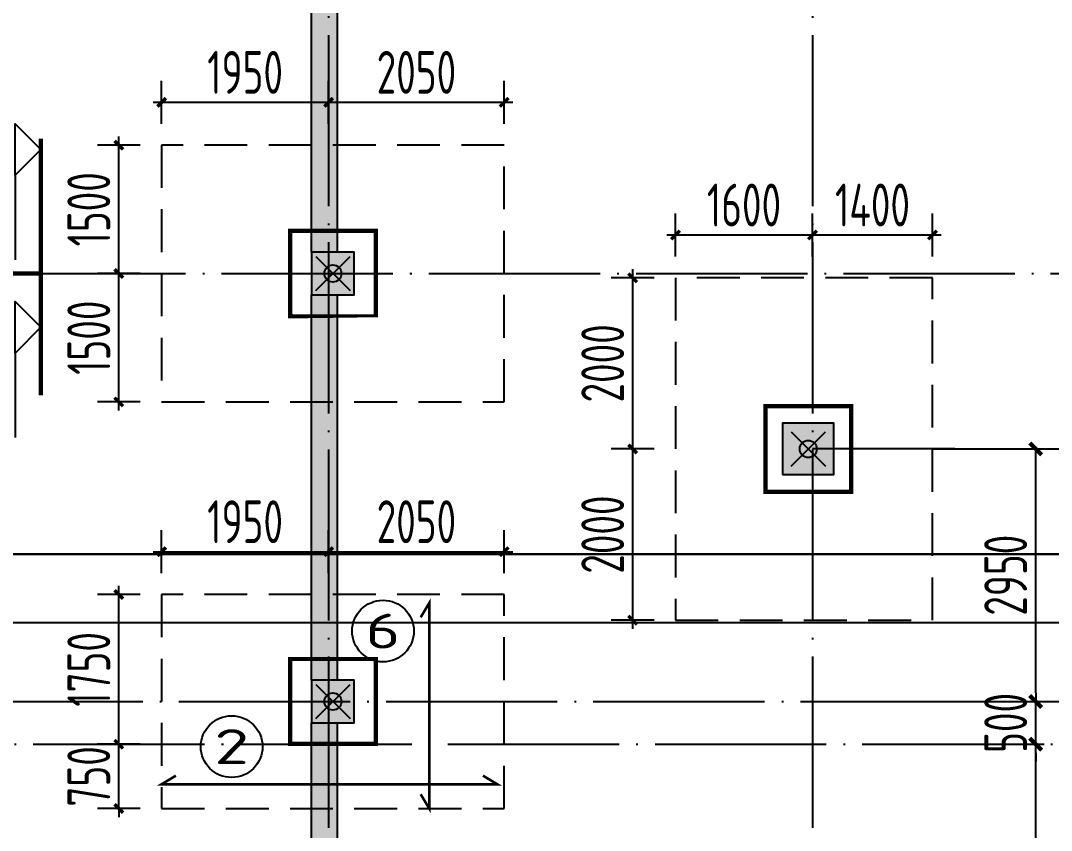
# Model space of a CAD drawing. Extents: x -57409 to 252654, y -8259 to 229119.
# Drawn here: x 150931 to 162966, y 180357 to 189817 of the extents above; entities that cross this region are included whole.
import ezdxf
from ezdxf.enums import TextEntityAlignment as Align

# ---------------------------------------------------------------- set-up
doc = ezdxf.new("R2010")
doc.units = 0
doc.header["$LTSCALE"] = 100
doc.header["$PDMODE"] = 35
doc.header["$PDSIZE"] = 200
doc.linetypes.add('DASHED', pattern=[0.75, 0.5, -0.25])
doc.linetypes.add('DOTE', pattern=[2.4200000000000004, 2, -0.2, 0.02, -0.2])
doc.layers.get('0').update_dxf_attribs({"linetype": 'CONTINUOUS'})
doc.layers.get('Defpoints').update_dxf_attribs({"linetype": 'CONTINUOUS'})
for name, color, linetype in [('B-TEXT', 3, 'CONTINUOUS'), ('codim', 7, 'CONTINUOUS'), ('COLU', 7, 'CONTINUOUS'), ('CT', 2, 'CONTINUOUS'), ('dote', 253, 'DOTE'), ('g高差线', 210, 'CONTINUOUS'), ('h填实-柱墙', 254, 'CONTINUOUS'), ('WALL', 3, 'CONTINUOUS'), ('Z-AXIS', 3, 'CONTINUOUS'), ('Z-TEXT', 2, 'CONTINUOUS'), ('z柱下板带', 140, 'CONTINUOUS'), ('板底钢筋', 24, 'CONTINUOUS')]:
    doc.layers.add(name, color=color, linetype=linetype)
doc.layers.add('重心计算', color=7, linetype='CONTINUOUS', plot=False)
doc.styles.add('_TCH_AXIS', font='tssdeng.shx', dxfattribs={"width": 0.7, "bigfont": 'tssdchn.shx'})
doc.styles.add('COMPLEX', font='tssdeng.shx', dxfattribs={"width": 0.7, "bigfont": 'tssdchn.shx'})
doc.styles.add('Jgcad-DIM', font='tssdeng.shx', dxfattribs={"width": 0.7, "bigfont": 'tssdchn.shx'})
doc.styles.add('TSSD_Dimension', font='tssdeng.shx', dxfattribs={"width": 0.7})
doc.dimstyles.new('TSSD_100_100$0', dxfattribs={"dimtxt": 300, "dimasz": 100, "dimexe": 100, "dimexo": 250, "dimgap": 100, "dimtad": 1, "dimdec": 0, "dimzin": 0, "dimdsep": 46, "dimtxsty": 'TSSD_Dimension', "dimblk": '_tsdbk', "dimblk1": '_tsdbk', "dimblk2": '_tsdbk', "dimsah": 1, "dimcen": 0, "dimdle": 100, "dimclrt": 7, "dimadec": 0, "dimazin": 0, "dimtfac": 1, "dimtdec": 0, "dimtix": 1, "dimtmove": 2, "dimatfit": 3, "dimldrblk": '_tsdbk', "dimfxl": 1, "dimtolj": 1, "dimtzin": 0, "dimarcsym": 0})

# ---------------------------------------------------------------- blocks, each defined once
blk = doc.blocks.new('_tsdbk')
blk.add_line((-1, 0), (0, 0))
at = {"const_width": 0.5}
blk.add_lwpolyline([(-0.7000000000000001, -0.7000000000000001), (0.7000000000000001, 0.7000000000000001)], dxfattribs=at)
blk = doc.blocks.new('*D346')
at = {"layer": 'Defpoints', "color": 0}
for p in [(161589.0412943693, 181862.7230420522), (162782.793233717, 181862.7230420522), (161589.0412943695, 181362.7230420513)]:
    blk.add_point(p, dxfattribs=at)
at = {"layer": 'Z-AXIS', "color": 0, "lineweight": -2}
for p, q in [((162782.793233717, 181962.7230420522), (162782.793233717, 182062.7230420522)), ((161839.0412943693, 181862.7230420522), (162882.793233717, 181862.7230420522)), ((162782.793233717, 181362.7230420513), (162782.793233717, 181862.7230420522)), ((161839.0412943695, 181362.7230420513), (162882.793233717, 181362.7230420513)), ((162782.793233717, 181262.7230420513), (162782.793233717, 181162.7230420513))]:
    blk.add_line(p, q, dxfattribs=at)
at = {"layer": 'Z-AXIS', "color": 0, "lineweight": -2, "xscale": 100, "yscale": 100, "zscale": 100}
for p, rotation in [((162782.793233717, 181862.7230420522), 270), ((162782.793233717, 181362.7230420513), 90)]:
    blk.add_blockref('_tsdbk', p, dxfattribs=dict(at, rotation=rotation))
at = {"layer": 'Z-AXIS', "color": 7, "insert": (162432.793233717, 181612.7230420518), "char_height": 500, "attachment_point": 5, "rotation": 90, "style": 'TSSD_Dimension'}
blk.add_mtext('\\A1;500', dxfattribs=at)
blk = doc.blocks.new('*D347')
at = {"layer": 'Defpoints', "color": 0}
for p in [(161589.0412943703, 181362.7230420441), (162782.7932337171, 181362.7230420441), (161589.0412943693, 176862.723042053)]:
    blk.add_point(p, dxfattribs=at)
at = {"layer": 'Z-AXIS', "color": 0, "lineweight": -2}
for p, q in [((161839.0412943703, 181362.7230420441), (162882.7932337171, 181362.7230420441)), ((162782.7932337171, 176962.723042053), (162782.7932337171, 181262.7230420441)), ((161839.0412943693, 176862.723042053), (162882.7932337171, 176862.723042053))]:
    blk.add_line(p, q, dxfattribs=at)
at = {"layer": 'Z-AXIS', "color": 0, "lineweight": -2, "xscale": 100, "yscale": 100, "zscale": 100}
for p, rotation in [((162782.7932337171, 181362.7230420441), 90), ((162782.7932337171, 176862.723042053), 270)]:
    blk.add_blockref('_tsdbk', p, dxfattribs=dict(at, rotation=rotation))
at = {"layer": 'Z-AXIS', "color": 7, "insert": (162432.7932337171, 179112.7230420486), "char_height": 500, "attachment_point": 5, "rotation": 90, "style": 'TSSD_Dimension'}
blk.add_mtext('\\A1;4500', dxfattribs=at)
blk = doc.blocks.new('*D351')
at = {"layer": 'Defpoints', "color": 0}
for p in [(161589.0412943693, 184812.7230420605), (162782.7932337171, 184812.7230420605), (161589.0412943693, 181862.7230420522)]:
    blk.add_point(p, dxfattribs=at)
at = {"layer": 'Z-AXIS', "color": 0, "lineweight": -2}
for p, q in [((161839.0412943693, 184812.7230420605), (162882.7932337171, 184812.7230420605)), ((162782.7932337171, 181962.7230420522), (162782.7932337171, 184712.7230420605)), ((161839.0412943693, 181862.7230420522), (162882.7932337171, 181862.7230420522))]:
    blk.add_line(p, q, dxfattribs=at)
at = {"layer": 'Z-AXIS', "color": 0, "lineweight": -2, "xscale": 100, "yscale": 100, "zscale": 100}
for p, rotation in [((162782.7932337171, 184812.7230420605), 90), ((162782.7932337171, 181862.7230420522), 270)]:
    blk.add_blockref('_tsdbk', p, dxfattribs=dict(at, rotation=rotation))
at = {"layer": 'Z-AXIS', "color": 7, "insert": (162432.7932337171, 183337.7230420564), "char_height": 500, "attachment_point": 5, "rotation": 90, "style": 'TSSD_Dimension'}
blk.add_mtext('\\A1;2950', dxfattribs=at)
blk = doc.blocks.new('_AXISO')
blk.add_circle((2.273736754432321e-13, -5.684341886080801e-14), 0.5)
at = {"layer": 'B-TEXT', "style": 'COMPLEX', "width": 1.450892857142857}
blk.add_attdef('A', text='', height=0.56, dxfattribs=at).set_placement((0.2493750000001, -0.2800000000000296), (0.7493750000001, -0.2800000000000296), align=Align.FIT)
blk = doc.blocks.new('_ArchTick')
at = {"color": 0, "linetype": 'ByBlock', "const_width": 0.4}
blk.add_lwpolyline([(-0.5, -0.5), (0.5, 0.5)], dxfattribs=at)
blk = doc.blocks.new('*D2134')
at = {"layer": 'codim', "color": 0, "lineweight": -2}
blk.add_line((158077.6411610119, 182712.7230420601), (158077.6411610119, 184912.7230420602), dxfattribs=at)
at = {"layer": 'codim', "color": 7, "lineweight": -2}
for p, q in [((158327.6411610119, 184812.7230420602), (157827.6411610119, 184812.7230420602)), ((158327.6411610119, 182812.7230420601), (157827.6411610119, 182812.7230420601))]:
    blk.add_line(p, q, dxfattribs=at)
at = {"layer": 'Defpoints', "color": 0}
for p in [(158077.6411610119, 184812.7230420602), (158577.6411610119, 184812.7230420602), (158577.6411610119, 182812.7230420601)]:
    blk.add_point(p, dxfattribs=at)
at = {"layer": 'codim', "color": 0, "lineweight": -2, "xscale": 100, "yscale": 100, "zscale": 100}
for p, rotation in [((158077.6411610119, 184812.7230420602), 90), ((158077.6411610119, 182812.7230420601), 270)]:
    blk.add_blockref('_ArchTick', p, dxfattribs=dict(at, rotation=rotation))
at = {"layer": 'codim', "color": 1, "insert": (157727.6411610119, 183812.7230420602), "char_height": 500, "attachment_point": 5, "rotation": 90, "style": 'Jgcad-DIM'}
blk.add_mtext('\\A1;2000', dxfattribs=at)
blk = doc.blocks.new('*D2135')
at = {"layer": 'codim', "color": 0, "lineweight": -2}
blk.add_line((158077.6411610119, 184712.7230420602), (158077.6411610119, 186912.7230420601), dxfattribs=at)
at = {"layer": 'codim', "color": 7, "lineweight": -2}
for p, q in [((158327.6411610119, 186812.7230420601), (157827.6411610119, 186812.7230420601)), ((158327.6411610119, 184812.7230420602), (157827.6411610119, 184812.7230420602))]:
    blk.add_line(p, q, dxfattribs=at)
at = {"layer": 'Defpoints', "color": 0}
for p in [(158077.6411610119, 186812.7230420601), (158577.6411610119, 186812.7230420601), (158577.6411610119, 184812.7230420602)]:
    blk.add_point(p, dxfattribs=at)
at = {"layer": 'codim', "color": 0, "lineweight": -2, "xscale": 100, "yscale": 100, "zscale": 100}
for p, rotation in [((158077.6411610119, 186812.7230420601), 90), ((158077.6411610119, 184812.7230420602), 270)]:
    blk.add_blockref('_ArchTick', p, dxfattribs=dict(at, rotation=rotation))
at = {"layer": 'codim', "color": 1, "insert": (157727.6411610119, 185812.7230420602), "char_height": 500, "attachment_point": 5, "rotation": 90, "style": 'Jgcad-DIM'}
blk.add_mtext('\\A1;2000', dxfattribs=at)
blk = doc.blocks.new('*D2136')
at = {"layer": 'codim', "color": 7, "lineweight": -2}
for p, q in [((158577.6411610119, 187062.7230420601), (158577.6411610119, 187562.7230420601)), ((160177.641161012, 187062.7230420602), (160177.641161012, 187562.7230420601))]:
    blk.add_line(p, q, dxfattribs=at)
at = {"layer": 'codim', "color": 0, "lineweight": -2}
blk.add_line((158477.6411610119, 187312.7230420601), (160277.641161012, 187312.7230420601), dxfattribs=at)
at = {"layer": 'Defpoints', "color": 0}
for p in [(160177.641161012, 187312.7230420601), (158577.6411610119, 186812.7230420601), (160177.641161012, 186812.7230420602)]:
    blk.add_point(p, dxfattribs=at)
at = {"layer": 'codim', "color": 0, "lineweight": -2, "xscale": 100, "yscale": 100, "zscale": 100, "rotation": 180}
blk.add_blockref('_ArchTick', (158577.6411610119, 187312.7230420601), dxfattribs=at)
at = {"layer": 'codim', "color": 0, "lineweight": -2, "xscale": 100, "yscale": 100, "zscale": 100}
blk.add_blockref('_ArchTick', (160177.641161012, 187312.7230420601), dxfattribs=at)
at = {"layer": 'codim', "color": 1, "insert": (159377.6411610119, 187662.7230420601), "char_height": 500, "attachment_point": 5, "style": 'Jgcad-DIM'}
blk.add_mtext('\\A1;1600', dxfattribs=at)
blk = doc.blocks.new('*D2137')
at = {"layer": 'codim', "color": 7, "lineweight": -2}
for p, q in [((160177.641161012, 187062.7230420602), (160177.641161012, 187562.7230420601)), ((161577.6411610119, 187062.7230420602), (161577.6411610119, 187562.7230420601))]:
    blk.add_line(p, q, dxfattribs=at)
at = {"layer": 'codim', "color": 0, "lineweight": -2}
blk.add_line((160077.641161012, 187312.7230420601), (161677.6411610119, 187312.7230420601), dxfattribs=at)
at = {"layer": 'Defpoints', "color": 0}
for p in [(161577.6411610119, 187312.7230420601), (160177.641161012, 186812.7230420602), (161577.6411610119, 186812.7230420602)]:
    blk.add_point(p, dxfattribs=at)
at = {"layer": 'codim', "color": 0, "lineweight": -2, "xscale": 100, "yscale": 100, "zscale": 100, "rotation": 180}
blk.add_blockref('_ArchTick', (160177.641161012, 187312.7230420601), dxfattribs=at)
at = {"layer": 'codim', "color": 0, "lineweight": -2, "xscale": 100, "yscale": 100, "zscale": 100}
blk.add_blockref('_ArchTick', (161577.6411610119, 187312.7230420601), dxfattribs=at)
at = {"layer": 'codim', "color": 1, "insert": (160877.641161012, 187662.7230420601), "char_height": 500, "attachment_point": 5, "style": 'Jgcad-DIM'}
blk.add_mtext('\\A1;1400', dxfattribs=at)
blk = doc.blocks.new('*D2138')
at = {"layer": 'codim', "color": 0, "lineweight": -2}
blk.add_line((152077.6411610183, 185262.7230420494), (152077.6411610183, 186962.7230420492), dxfattribs=at)
at = {"layer": 'codim', "color": 7, "lineweight": -2}
for p, q in [((152327.6411610183, 186862.7230420492), (151827.6411610183, 186862.7230420492)), ((152327.6411610183, 185362.7230420494), (151827.6411610183, 185362.7230420494))]:
    blk.add_line(p, q, dxfattribs=at)
at = {"layer": 'Defpoints', "color": 0}
for p in [(152077.6411610183, 186862.7230420492), (152577.6411610183, 186862.7230420492), (152577.6411610183, 185362.7230420494)]:
    blk.add_point(p, dxfattribs=at)
at = {"layer": 'codim', "color": 0, "lineweight": -2, "xscale": 100, "yscale": 100, "zscale": 100}
for p, rotation in [((152077.6411610183, 186862.7230420492), 90), ((152077.6411610183, 185362.7230420494), 270)]:
    blk.add_blockref('_ArchTick', p, dxfattribs=dict(at, rotation=rotation))
at = {"layer": 'codim', "color": 1, "insert": (151727.6411610183, 186112.7230420493), "char_height": 500, "attachment_point": 5, "rotation": 90, "style": 'Jgcad-DIM'}
blk.add_mtext('\\A1;1500', dxfattribs=at)
blk = doc.blocks.new('*D2139')
at = {"layer": 'codim', "color": 7, "lineweight": -2}
for p, q in [((152327.6411610182, 188362.7230420493), (151827.6411610183, 188362.7230420493)), ((152327.6411610183, 186862.7230420492), (151827.6411610183, 186862.7230420492))]:
    blk.add_line(p, q, dxfattribs=at)
at = {"layer": 'codim', "color": 0, "lineweight": -2}
blk.add_line((152077.6411610183, 186762.7230420492), (152077.6411610183, 188462.7230420493), dxfattribs=at)
at = {"layer": 'Defpoints', "color": 0}
for p in [(152077.6411610183, 188362.7230420493), (152577.6411610182, 188362.7230420493), (152577.6411610183, 186862.7230420492)]:
    blk.add_point(p, dxfattribs=at)
at = {"layer": 'codim', "color": 0, "lineweight": -2, "xscale": 100, "yscale": 100, "zscale": 100}
for p, rotation in [((152077.6411610183, 188362.7230420493), 90), ((152077.6411610183, 186862.7230420492), 270)]:
    blk.add_blockref('_ArchTick', p, dxfattribs=dict(at, rotation=rotation))
at = {"layer": 'codim', "color": 1, "insert": (151727.6411610183, 187612.7230420493), "char_height": 500, "attachment_point": 5, "rotation": 90, "style": 'Jgcad-DIM'}
blk.add_mtext('\\A1;1500', dxfattribs=at)
blk = doc.blocks.new('*D2140')
at = {"layer": 'codim', "color": 7, "lineweight": -2}
for p, q in [((152577.6411610182, 188612.7230420493), (152577.6411610182, 189112.7230420493)), ((154527.6411610182, 188612.7230420493), (154527.6411610182, 189112.7230420493))]:
    blk.add_line(p, q, dxfattribs=at)
at = {"layer": 'codim', "color": 0, "lineweight": -2}
blk.add_line((152477.6411610182, 188862.7230420493), (154627.6411610182, 188862.7230420493), dxfattribs=at)
at = {"layer": 'Defpoints', "color": 0}
for p in [(154527.6411610182, 188862.7230420493), (152577.6411610182, 188362.7230420493), (154527.6411610182, 188362.7230420493)]:
    blk.add_point(p, dxfattribs=at)
at = {"layer": 'codim', "color": 0, "lineweight": -2, "xscale": 100, "yscale": 100, "zscale": 100, "rotation": 180}
blk.add_blockref('_ArchTick', (152577.6411610182, 188862.7230420493), dxfattribs=at)
at = {"layer": 'codim', "color": 0, "lineweight": -2, "xscale": 100, "yscale": 100, "zscale": 100}
blk.add_blockref('_ArchTick', (154527.6411610182, 188862.7230420493), dxfattribs=at)
at = {"layer": 'codim', "color": 1, "insert": (153552.6411610182, 189212.7230420493), "char_height": 500, "attachment_point": 5, "style": 'Jgcad-DIM'}
blk.add_mtext('\\A1;1950', dxfattribs=at)
blk = doc.blocks.new('*D2141')
at = {"layer": 'codim', "color": 7, "lineweight": -2}
for p, q in [((154527.6411610182, 188612.7230420493), (154527.6411610182, 189112.7230420493)), ((156577.6411610182, 188612.7230420494), (156577.6411610182, 189112.7230420493))]:
    blk.add_line(p, q, dxfattribs=at)
at = {"layer": 'codim', "color": 0, "lineweight": -2}
blk.add_line((154427.6411610182, 188862.7230420493), (156677.6411610182, 188862.7230420493), dxfattribs=at)
at = {"layer": 'Defpoints', "color": 0}
for p in [(156577.6411610182, 188862.7230420493), (154527.6411610182, 188362.7230420493), (156577.6411610182, 188362.7230420494)]:
    blk.add_point(p, dxfattribs=at)
at = {"layer": 'codim', "color": 0, "lineweight": -2, "xscale": 100, "yscale": 100, "zscale": 100, "rotation": 180}
blk.add_blockref('_ArchTick', (154527.6411610182, 188862.7230420493), dxfattribs=at)
at = {"layer": 'codim', "color": 0, "lineweight": -2, "xscale": 100, "yscale": 100, "zscale": 100}
blk.add_blockref('_ArchTick', (156577.6411610182, 188862.7230420493), dxfattribs=at)
at = {"layer": 'codim', "color": 1, "insert": (155552.6411610182, 189212.7230420493), "char_height": 500, "attachment_point": 5, "style": 'Jgcad-DIM'}
blk.add_mtext('\\A1;2050', dxfattribs=at)
blk = doc.blocks.new('*D2017')
at = {"layer": 'codim', "color": 7, "lineweight": -2}
for p, q in [((152327.6411610182, 181362.7230420461), (151827.6411610182, 181362.7230420461)), ((152327.6411610182, 180612.7230420462), (151827.6411610182, 180612.7230420462))]:
    blk.add_line(p, q, dxfattribs=at)
at = {"layer": 'codim', "color": 0, "lineweight": -2}
for p, q in [((152077.6411610182, 181362.7230420461), (152077.6411610182, 181462.7230420461)), ((152077.6411610182, 180612.7230420462), (152077.6411610182, 181362.7230420461)), ((152077.6411610182, 180612.7230420462), (152077.6411610182, 180512.7230420462))]:
    blk.add_line(p, q, dxfattribs=at)
at = {"layer": 'Defpoints', "color": 0}
for p in [(152077.6411610182, 181362.7230420461), (152577.6411610182, 181362.7230420461), (152577.6411610182, 180612.7230420462)]:
    blk.add_point(p, dxfattribs=at)
at = {"layer": 'codim', "color": 0, "lineweight": -2, "xscale": 100, "yscale": 100, "zscale": 100}
for p, rotation in [((152077.6411610182, 181362.7230420461), 270), ((152077.6411610182, 180612.7230420462), 90)]:
    blk.add_blockref('_ArchTick', p, dxfattribs=dict(at, rotation=rotation))
at = {"layer": 'codim', "color": 1, "insert": (151727.6411610182, 180987.7230420462), "char_height": 500, "attachment_point": 5, "rotation": 90, "style": 'Jgcad-DIM'}
blk.add_mtext('\\A1;750', dxfattribs=at)
blk = doc.blocks.new('*D2018')
at = {"layer": 'codim', "color": 0, "lineweight": -2}
blk.add_line((152077.6411610182, 181262.7230420461), (152077.6411610182, 183212.7230420463), dxfattribs=at)
at = {"layer": 'codim', "color": 7, "lineweight": -2}
for p, q in [((152327.6411610183, 183112.7230420463), (151827.6411610182, 183112.7230420463)), ((152327.6411610182, 181362.7230420461), (151827.6411610182, 181362.7230420461))]:
    blk.add_line(p, q, dxfattribs=at)
at = {"layer": 'Defpoints', "color": 0}
for p in [(152077.6411610182, 183112.7230420463), (152577.6411610183, 183112.7230420463), (152577.6411610182, 181362.7230420461)]:
    blk.add_point(p, dxfattribs=at)
at = {"layer": 'codim', "color": 0, "lineweight": -2, "xscale": 100, "yscale": 100, "zscale": 100}
for p, rotation in [((152077.6411610182, 183112.7230420463), 90), ((152077.6411610182, 181362.7230420461), 270)]:
    blk.add_blockref('_ArchTick', p, dxfattribs=dict(at, rotation=rotation))
at = {"layer": 'codim', "color": 1, "insert": (151727.6411610182, 182237.7230420462), "char_height": 500, "attachment_point": 5, "rotation": 90, "style": 'Jgcad-DIM'}
blk.add_mtext('\\A1;1750', dxfattribs=at)
blk = doc.blocks.new('*D2019')
at = {"layer": 'codim', "color": 7, "lineweight": -2}
for p, q in [((152577.6411610183, 183362.7230420463), (152577.6411610183, 183862.7230420463)), ((154527.6411610182, 183362.7230420462), (154527.6411610182, 183862.7230420463))]:
    blk.add_line(p, q, dxfattribs=at)
at = {"layer": 'codim', "color": 0, "lineweight": -2}
blk.add_line((152477.6411610183, 183612.7230420463), (154627.6411610182, 183612.7230420463), dxfattribs=at)
at = {"layer": 'Defpoints', "color": 0}
for p in [(154527.6411610182, 183612.7230420463), (152577.6411610183, 183112.7230420463), (154527.6411610182, 183112.7230420462)]:
    blk.add_point(p, dxfattribs=at)
at = {"layer": 'codim', "color": 0, "lineweight": -2, "xscale": 100, "yscale": 100, "zscale": 100, "rotation": 180}
blk.add_blockref('_ArchTick', (152577.6411610183, 183612.7230420463), dxfattribs=at)
at = {"layer": 'codim', "color": 0, "lineweight": -2, "xscale": 100, "yscale": 100, "zscale": 100}
blk.add_blockref('_ArchTick', (154527.6411610182, 183612.7230420463), dxfattribs=at)
at = {"layer": 'codim', "color": 1, "insert": (153552.6411610183, 183962.7230420463), "char_height": 500, "attachment_point": 5, "style": 'Jgcad-DIM'}
blk.add_mtext('\\A1;1950', dxfattribs=at)
blk = doc.blocks.new('*D2020')
at = {"layer": 'codim', "color": 7, "lineweight": -2}
for p, q in [((154527.6411610182, 183362.7230420462), (154527.6411610182, 183862.7230420463)), ((156577.6411610182, 183362.7230420461), (156577.6411610182, 183862.7230420463))]:
    blk.add_line(p, q, dxfattribs=at)
at = {"layer": 'codim', "color": 0, "lineweight": -2}
blk.add_line((154427.6411610182, 183612.7230420463), (156677.6411610182, 183612.7230420463), dxfattribs=at)
at = {"layer": 'Defpoints', "color": 0}
for p in [(156577.6411610182, 183612.7230420463), (154527.6411610182, 183112.7230420462), (156577.6411610182, 183112.7230420461)]:
    blk.add_point(p, dxfattribs=at)
at = {"layer": 'codim', "color": 0, "lineweight": -2, "xscale": 100, "yscale": 100, "zscale": 100, "rotation": 180}
blk.add_blockref('_ArchTick', (154527.6411610182, 183612.7230420463), dxfattribs=at)
at = {"layer": 'codim', "color": 0, "lineweight": -2, "xscale": 100, "yscale": 100, "zscale": 100}
blk.add_blockref('_ArchTick', (156577.6411610182, 183612.7230420463), dxfattribs=at)
at = {"layer": 'codim', "color": 1, "insert": (155552.6411610182, 183962.7230420463), "char_height": 500, "attachment_point": 5, "style": 'Jgcad-DIM'}
blk.add_mtext('\\A1;2050', dxfattribs=at)
blk = doc.blocks.new('后浇带现场')
at = {"color": 6, "lineweight": 30}
for points in [[(775669.8770379163, 730852.1290958803), (815756.7403428452, 730852.1290958701), (815756.7403428429, 721630.0739679215), (841315.1825775313, 721630.0739679215)], [(775506.740449844, 730049.1768462937), (814956.7403428452, 730052.1290958701), (814956.7403428424, 720830.0739679215), (841315.1825775313, 720830.0739679215)]]:
    blk.add_lwpolyline(points, dxfattribs=at)

msp = doc.modelspace()

# ---------------------------------------------------------------- hatches: boundary and pattern name
at = {"layer": 'h填实-柱墙'}
for points in [[(154327.6411610178, 192612.7230420717), (154627.6411610188, 192612.723042072), (154627.6411610134, 187112.7230420613), (154327.6411610104, 187112.7230420622)], [(154327.6411610196, 186612.723042062), (154827.6411610196, 186612.7230420614), (154827.6411610189, 187112.7230420616), (154327.6411610194, 187112.7230420615)], [(154327.6411610196, 186612.723042062), (154627.6411610176, 186612.7230420625), (154627.6411610124, 182112.7230420647), (154327.6411610103, 182112.7230420649)], [(159827.6411610206, 184512.7230420614), (160427.6411610213, 184512.7230420608), (160427.6411610205, 185112.7230420593), (159827.6411610206, 185112.7230420602)], [(154327.6411610191, 181612.7230420649), (154827.6411610189, 181612.7230420657), (154827.6411610189, 182112.7230420649), (154327.6411610189, 182112.723042065)], [(155927.6411610174, 179112.723042046), (155927.6411610173, 178712.7230420652), (155627.6411610168, 178712.7230420657), (155627.6411610161, 179012.7230420474), (154327.6411610091, 179012.723042048), (154327.6411610191, 181612.7230420649), (154627.6411610187, 181612.7230420651), (154627.6411610123, 179312.7230420473), (158177.6411610165, 179312.7230420444), (158177.6411610174, 178712.7230420654), (157927.6411610173, 178712.7230420659), (157927.6411610174, 179112.7230420442)]]:
    msp.add_hatch(color=256, dxfattribs=at).paths.add_polyline_path(points)

# ---------------------------------------------------------------- linework, layer by layer
at = {"layer": 'COLU'}
for points in [[(154327.6411610196, 186612.723042062), (154827.6411610196, 186612.7230420614), (154827.6411610189, 187112.7230420616), (154327.6411610194, 187112.7230420615)], [(159827.6411610206, 184512.7230420614), (160427.6411610213, 184512.7230420608), (160427.6411610205, 185112.7230420593), (159827.6411610206, 185112.7230420602)], [(154327.6411610191, 181612.7230420649), (154827.6411610189, 181612.7230420657), (154827.6411610189, 182112.7230420649), (154327.6411610189, 182112.723042065)]]:
    msp.add_lwpolyline(points, close=True, dxfattribs=at)
at = {"layer": 'CT', "const_width": 49.99999999999999}
for points in [[(154077.6411610191, 186362.7230420623), (155077.6411610188, 186362.7230420608), (155077.6411610201, 187362.7230420614), (154077.6411610199, 187362.7230420621)], [(159627.6411610206, 184312.7230420607), (160627.6411610206, 184312.7230420602), (160627.6411610204, 185312.7230420604), (159627.6411610208, 185312.7230420605)], [(154077.6411610198, 181362.7230420639), (155077.6411610197, 181362.7230420657), (155077.641161018, 182362.7230420661), (154077.641161018, 182362.7230420642)]]:
    msp.add_lwpolyline(points, close=True, dxfattribs=at)
at = {"layer": 'dote', "ltscale": 10}
for p, q in [((154527.6411610183, 218687.8779629263), (154527.6411610182, 169862.7230420451)), ((160177.641161012, 218687.8779629265), (160177.6411610119, 176862.7230420446)), ((44377.61312369863, 186862.7230420784), (219938.2151759665, 186862.723042032)), ((161839.0412943693, 184812.7230420605), (160177.6411610118, 184812.7230420602)), ((140677.6411610192, 181862.723042052), (161589.0412943693, 181862.7230420522)), ((44598.39796928855, 181362.7230420772), (219938.2151759664, 181362.7230420274))]:
    msp.add_line(p, q, dxfattribs=at)
at = {"layer": 'g高差线'}
for points in [[(150868.4793083512, 188010.5648005541), (150867.6954430858, 188610.5642885157), (151168.0871196995, 188310.9564771676), (150868.4793083512, 188010.5648005541), (150869.7706761285, 187022.1041056404)], [(150868.4793083512, 185933.9096058194), (150867.6954430858, 186533.9090937811), (151168.0871196995, 186234.3012824329), (150868.4793083512, 185933.9096058194), (150869.7706761285, 184945.4489109057)]]:
    msp.add_lwpolyline(points, dxfattribs=at)
at = {"layer": 'g高差线', "const_width": 50}
for points in [[(151168.0871196995, 188438.5456025542), (151168.0871196995, 185438.4148606928)], [(151168.0871196995, 186862.7230420501), (150310.8958908683, 186862.7230420501), (150035.5335504739, 188101.0229592114)]]:
    msp.add_lwpolyline(points, dxfattribs=at)
at = {"layer": 'WALL'}
for points in [[(154327.6411610178, 192612.7230420717), (154627.6411610188, 192612.723042072), (154627.6411610134, 187112.7230420613), (154327.6411610104, 187112.7230420622)], [(154327.6411610196, 186612.723042062), (154627.6411610176, 186612.7230420625), (154627.6411610124, 182112.7230420647), (154327.6411610103, 182112.7230420649)]]:
    msp.add_lwpolyline(points, close=True, dxfattribs=at)
msp.add_lwpolyline([(155927.6411610174, 179112.723042046), (155927.6411610173, 178712.7230420652), (155627.6411610168, 178712.7230420657), (155627.6411610161, 179012.7230420474), (154327.6411610091, 179012.723042048), (154327.6411610191, 181612.7230420649), (154627.6411610187, 181612.7230420651), (154627.6411610123, 179312.7230420473), (158177.6411610165, 179312.7230420444), (158177.6411610174, 178712.7230420654), (157927.6411610173, 178712.7230420659), (157927.6411610174, 179112.7230420442), (155927.6411610173, 179112.7230420469)], dxfattribs=at)
at = {"layer": 'Z-AXIS'}
for p, q in [((161589.0412943693, 184812.7230420605), (163191.0433659167, 184812.7230420602)), ((161589.0412943693, 181862.7230420522), (163191.0433659166, 181862.7230420523))]:
    msp.add_line(p, q, dxfattribs=at)
at = {"layer": 'z柱下板带', "linetype": 'DASHED', "ltscale": 10}
for points in [[(152577.6411610206, 185362.7230420606), (156577.6411610206, 185362.7230420606), (156577.6411610206, 188362.7230420606), (152577.6411610206, 188362.7230420606)], [(161577.6411609867, 182812.7230420591), (161577.6411609867, 186812.7230420591), (158577.6411609867, 186812.7230420591), (158577.6411609867, 182812.7230420591)]]:
    msp.add_lwpolyline(points, close=True, dxfattribs=at)
at = {"layer": 'z柱下板带', "color": 181, "linetype": 'DASHED', "ltscale": 10}
msp.add_lwpolyline([(152577.6411610124, 180612.7230420636), (156577.6411610124, 180612.7230420636), (156577.6411610124, 183112.7230420636), (152577.6411610124, 183112.7230420636)], close=True, dxfattribs=at)
at = {"layer": '板底钢筋', "const_width": 30}
for points in [[(155602.3338072092, 180779.0307148561), (155702.3338072097, 180612.3635395631), (155702.3338072097, 183012.7230420617), (155602.3338072095, 182846.0558667692)], [(152744.3083363054, 180996.1171378971), (152577.6411610124, 180896.1171378966), (156496.741644215, 180896.1171378966), (156330.0744689224, 180996.1171378969)]]:
    msp.add_lwpolyline(points, dxfattribs=at)
at = {"layer": '重心计算', "color": 5}
for p in [(154577.6411610194, 186862.7230420616), (154577.6411610194, 186862.7230420616), (160127.6411610208, 184812.7230420604), (160127.6411610208, 184812.7230420604), (154577.6411610189, 181862.7230420652), (154577.6411610189, 181862.7230420652)]:
    msp.add_point(p, dxfattribs=at)

# ---------------------------------------------------------------- block references
at = {"color": 3, "lineweight": 30}
msp.add_blockref('后浇带现场', (-627579.0991567412, -547267.3510589206), dxfattribs=at)
at = {"layer": 'Z-TEXT'}
ref = msp.add_blockref('_AXISO', (155162.5401386432, 182685.2299595286), dxfattribs=dict(at, xscale=720.0000000000074, yscale=720, zscale=720, rotation=359.9996457873825))
ref.add_attrib('A', '6', dxfattribs={"layer": 'Z-AXIS', "color": 7, "height": 407.2935059634514, "rotation": 359.9996457873888, "style": '_TCH_AXIS', "width": 1.999999999998255}).set_placement((154958.8921266854, 182481.5844655307), (155366.1856326407, 182481.5819475705), align=Align.FIT)
ref = msp.add_blockref('_AXISO', (153395.5536663699, 181335.4136968902), dxfattribs=dict(at, xscale=720.0000000000074, yscale=720, zscale=720, rotation=359.9996457873825))
ref.add_attrib('A', '2', dxfattribs={"layer": 'Z-AXIS', "color": 7, "height": 407.2935059634514, "rotation": 359.9996457873888, "style": '_TCH_AXIS', "width": 1.857142857141237}).set_placement((153191.9056544121, 181131.7682028924), (153599.1991603674, 181131.7656849321), align=Align.FIT)

# ---------------------------------------------------------------- dimensions: what is measured, and where the dimension line sits
at = {"layer": 'codim'}
for base, p1, p2, angle, picture, middle in [((154527.6411610182, 188862.7230420493), (152577.6411610182, 188362.7230420493), (154527.6411610182, 188362.7230420493), 1.106833029149304e-12, '*D2140', (153552.6411610182, 189212.7230420493)), ((156577.6411610182, 188862.7230420493), (154527.6411610182, 188362.7230420493), (156577.6411610182, 188362.7230420494), 1.106833029149304e-12, '*D2141', (155552.6411610182, 189212.7230420493)), ((152077.6411610183, 188362.7230420493), (152577.6411610183, 186862.7230420492), (152577.6411610182, 188362.7230420493), 90, '*D2139', (151727.6411610183, 187612.7230420493)), ((160177.641161012, 187312.7230420601), (158577.6411610119, 186812.7230420601), (160177.641161012, 186812.7230420602), 8.269442171805144e-13, '*D2136', (159377.6411610119, 187662.7230420601)), ((161577.6411610119, 187312.7230420601), (160177.641161012, 186812.7230420602), (161577.6411610119, 186812.7230420602), 8.269442171805144e-13, '*D2137', (160877.641161012, 187662.7230420601)), ((152077.6411610183, 186862.7230420492), (152577.6411610183, 185362.7230420494), (152577.6411610183, 186862.7230420492), 90, '*D2138', (151727.6411610183, 186112.7230420493)), ((158077.6411610119, 186812.7230420601), (158577.6411610119, 184812.7230420602), (158577.6411610119, 186812.7230420601), 90, '*D2135', (157727.6411610119, 185812.7230420602)), ((158077.6411610119, 184812.7230420602), (158577.6411610119, 182812.7230420601), (158577.6411610119, 184812.7230420602), 90, '*D2134', (157727.6411610119, 183812.7230420602)), ((152077.6411610182, 183112.7230420463), (152577.6411610182, 181362.7230420461), (152577.6411610183, 183112.7230420463), 90, '*D2018', (151727.6411610182, 182237.7230420462)), ((152077.6411610182, 181362.7230420461), (152577.6411610182, 180612.7230420462), (152577.6411610182, 181362.7230420461), 90, '*D2017', (151727.6411610182, 180987.7230420462))]:
    dim = msp.add_linear_dim(base=base, p1=p1, p2=p2, angle=angle, dimstyle='TSSD_100_100$0', override={"dimtxt": 500, "dimexe": 250, "dimtxsty": 'Jgcad-DIM', "dimblk": 'ArchTick', "dimblk1": 'ArchTick', "dimblk2": 'ArchTick', "dimclre": 7, "dimclrt": 1, "dimadec": 3}, dxfattribs=at)
    dim.commit()
    dim.dimension.update_dxf_attribs({"geometry": picture, "text_midpoint": middle})
for base, p1, p2, picture, middle in [((154527.6411610182, 183612.7230420463), (152577.6411610183, 183112.7230420463), (154527.6411610182, 183112.7230420462), '*D2019', (153552.6411610183, 183962.7230420463)), ((156577.6411610182, 183612.7230420463), (154527.6411610182, 183112.7230420462), (156577.6411610182, 183112.7230420461), '*D2020', (155552.6411610182, 183962.7230420463))]:
    dim = msp.add_linear_dim(base=base, p1=p1, p2=p2, dimstyle='TSSD_100_100$0', override={"dimtxt": 500, "dimexe": 250, "dimtxsty": 'Jgcad-DIM', "dimblk": 'ArchTick', "dimblk1": 'ArchTick', "dimblk2": 'ArchTick', "dimclre": 7, "dimclrt": 1, "dimadec": 3}, dxfattribs=at)
    dim.commit()
    dim.dimension.update_dxf_attribs({"geometry": picture, "text_midpoint": middle})
at = {"layer": 'Z-AXIS'}
for base, p1, p2, picture, middle in [((162782.7932337171, 184812.7230420605), (161589.0412943693, 181862.7230420522), (161589.0412943693, 184812.7230420605), '*D351', (162432.7932337171, 183337.7230420564)), ((162782.793233717, 181862.7230420522), (161589.0412943695, 181362.7230420513), (161589.0412943693, 181862.7230420522), '*D346', (162432.793233717, 181612.7230420518)), ((162782.7932337171, 181362.7230420441), (161589.0412943693, 176862.723042053), (161589.0412943703, 181362.7230420441), '*D347', (162432.7932337171, 179112.7230420486))]:
    dim = msp.add_linear_dim(base=base, p1=p1, p2=p2, angle=90, dimstyle='TSSD_100_100$0', override={"dimtxt": 500}, dxfattribs=at)
    dim.commit()
    dim.dimension.update_dxf_attribs({"geometry": picture, "text_midpoint": middle})

doc.saveas('drawing.dxf')
